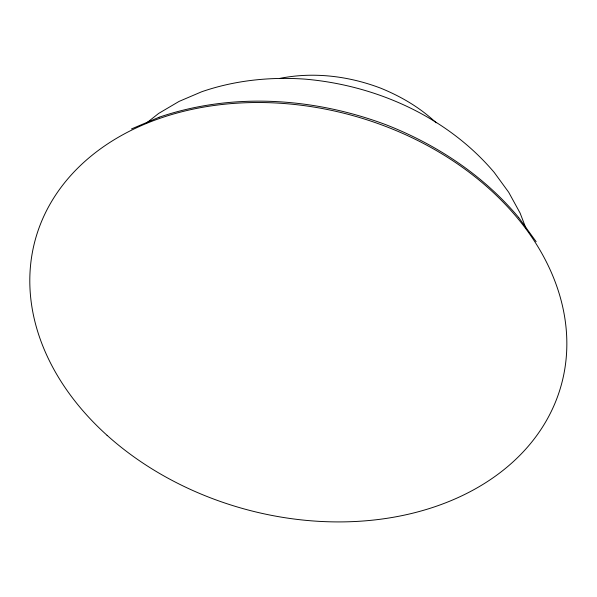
<?xml version="1.0" encoding="UTF-8"?>
<svg xmlns="http://www.w3.org/2000/svg" width="597" height="597" viewBox="0 0 597 597"><rect width="100%" height="100%" fill="white"/><g stroke="black" fill="none" stroke-linecap="round" stroke-linejoin="round"><path stroke-width="0.9" d="M145.862 123.534L158.668 113.423L179.078 101.408L201.637 91.781C234.852 80.289 270.322 76.677 305.291 79.147L305.351 79.155C376.826 85.386 447.429 117.131 494.212 172.429L508.689 192.264L520.099 213.054L525.942 228.308M131.504 128.922L159.108 117.243M159.212 117.206C232.658 92.102 314.126 97.766 386.199 124.818L386.222 124.825C436.817 144.646 483.54 175.473 518.539 217.368M279.605 78.446C313.343 71.633 348.723 75.983 380.737 88.184L380.752 88.192C401.012 96.445 420.228 107.676 436.138 122.803M518.614 217.45L536.158 241.71M107.079 435.332A272.844 204.032 15.5 0 0 557.18 397.669A272.844 204.032 15.5 0 0 230.711 103.647A272.844 204.032 15.5 0 0 107.079 435.332"/></g></svg>
